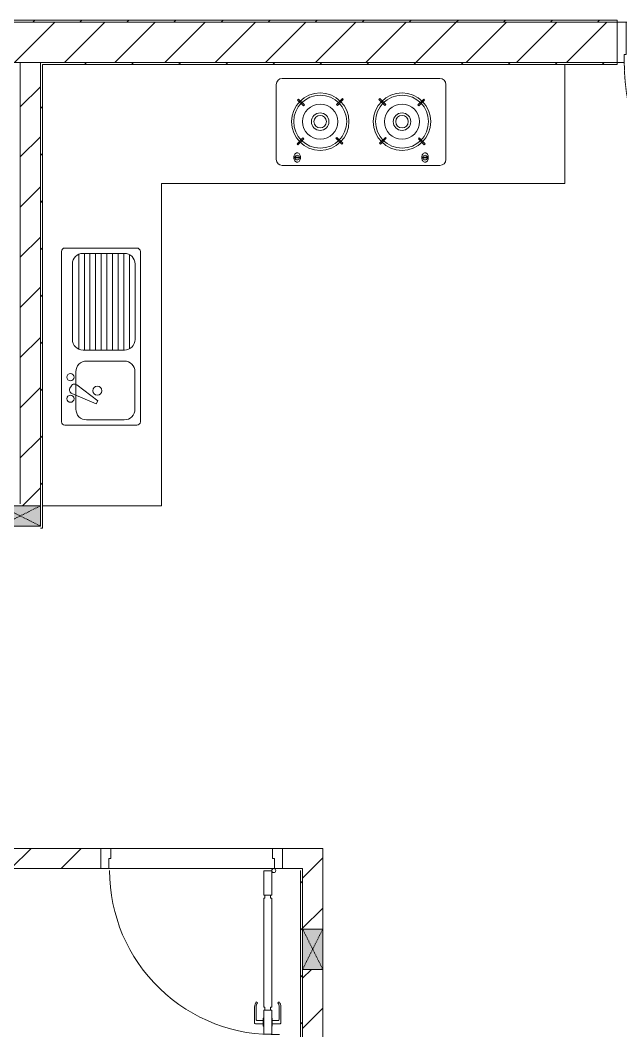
# Model space of a CAD drawing. Header units: millimetres. Extents: x 5356 to 209803, y -16346 to 109894.
# Drawn here: x 87378 to 90355, y 28532 to 33547 of the extents above; entities that cross this region are included whole.
import ezdxf

# ---------------------------------------------------------------- set-up
doc = ezdxf.new("R2010")
doc.units = ezdxf.units.MM
for name, pattern in [('Dash', [6, 3, -3]), ('Grid Line', [22.225, 12.7, -3.175, 3.175, -3.175]), ('NET VAN', [1.06, 0.53, -0.53])]:
    doc.linetypes.add(name, pattern=pattern)
for name, color, linetype, lineweight in [('0-1', 7, 'Continuous', 5), ('A-DETL-GENF-1', 9, 'Continuous', 9), ('A-DETL-GENF-2', 9, 'NET VAN', 9), ('A-DOOR', 31, 'Continuous', 9), ('A-DOOR-1', 9, 'Continuous', 9), ('A-DOOR-FRAM', 31, 'Continuous', 9), ('A-FLOR-1', 9, 'Continuous', 9), ('A-WALL', 113, 'Continuous', 9), ('A-WALL-1', 253, 'Continuous', 18), ('A-WALL-2', 9, 'Continuous', 9), ('A-WALL-3', 113, 'Continuous', 18), ('A-WALL-PATT-1', 10, 'Continuous', 9), ('A-WALL-PATT-2', 9, 'Continuous', 9), ('A-WALL-PATT-3', 111, 'Continuous', 9), ('I-FURN', 30, 'Continuous', 9), ('I-FURN-1', 9, 'Continuous', 9), ('I-WALL-1', 253, 'Continuous', 18), ('I-WALL-3', 2, 'Continuous', 18), ('S-COLS-2', 253, 'Continuous', 18), ('S-COLS-3', 9, 'Continuous', 9), ('S-COLS-HDLN-1', 9, 'Dash', 9), ('S-GRID-1', 1, 'Grid Line', 9)]:
    doc.layers.add(name, color=color, linetype=linetype, lineweight=lineweight)
pattern_1 = [(45, (0, 0), (-124.4508, 124.4508), [])]
pattern_2 = [(45, (0, 0), (-116.67262, 116.67262), [])]

# ---------------------------------------------------------------- blocks, each defined once
blk = doc.blocks.new('HE BEP B_ - HE BEP B_-440115-TKCS_MB ĐỊNH VỊ MỐC TỌA ĐỘ CÔNG TRÌNH')
at = {"layer": 'I-FURN'}
for p, q in [((599.3, 521.3), (1380.9, 521.3)), ((569.3, 491.3), (569.3, 119.3)), ((1410.9, 491.3), (1410.9, 119.3)), ((679.8, 418.4), (675.4, 414)), ((675.4, 414), (704.6, 384.9)), ((709, 389.3), (679.8, 418.4)), ((897.4, 421.2), (868.3, 392)), ((872.7, 387.6), (901.8, 416.8)), ((901.8, 416.8), (897.4, 421.2)), ((1078.5, 416.8), (1082.9, 421.2)), ((1107.6, 387.6), (1078.5, 416.8)), ((1082.9, 421.2), (1112, 392)), ((1271.3, 389.3), (1300.4, 418.4)), ((1304.8, 414), (1275.7, 384.9)), ((1300.4, 418.4), (1304.8, 414)), ((704.6, 384.9), (709, 389.3)), ((868.3, 392), (872.7, 387.6)), ((1112, 392), (1107.6, 387.6)), ((1275.7, 384.9), (1271.3, 389.3)), ((672.7, 196.4), (701.8, 225.6)), ((706.2, 221.2), (677.1, 192.1)), ((701.8, 225.6), (706.2, 221.2)), ((865.5, 223.9), (869.9, 228.3)), ((894.6, 194.8), (865.5, 223.9)), ((869.9, 228.3), (899, 199.2)), ((1110.3, 228.3), (1081.2, 199.2)), ((1085.6, 194.8), (1114.7, 223.9)), ((1114.7, 223.9), (1110.3, 228.3)), ((1278.4, 225.6), (1274, 221.2)), ((1274, 221.2), (1303.2, 192.1)), ((1307.6, 196.4), (1278.4, 225.6)), ((677.1, 192.1), (672.7, 196.4)), ((899, 199.2), (894.6, 194.8)), ((1081.2, 199.2), (1085.6, 194.8)), ((1303.2, 192.1), (1307.6, 196.4)), ((656.9, 130.4), (656.9, 126.5)), ((689.4, 130.4), (656.9, 130.4)), ((656.9, 126.5), (689.4, 126.5)), ((689.4, 126.5), (689.4, 130.4)), ((1290.8, 126.5), (1290.8, 130.4)), ((1290.8, 130.4), (1323.3, 130.4)), ((1323.3, 126.5), (1290.8, 126.5)), ((1323.3, 130.4), (1323.3, 126.5)), ((599.3, 89.3), (1380.9, 89.3))]:
    blk.add_line(p, q, dxfattribs=at)
for centre, radius in [((787.2, 306.6), 142.6), ((787.2, 306.6), 131.3), ((1193, 306.6), 142.6), ((1193, 306.6), 131.3), ((787.2, 306.6), 87.2), ((1193, 306.6), 87.2), ((787.2, 306.6), 43.6), ((787.2, 306.6), 30.9), ((1193, 306.6), 43.6), ((1193, 306.6), 30.9)]:
    blk.add_circle(centre, radius, dxfattribs=at)
for centre, radius, start, end in [((599.3, 491.3), 30, 90, 180), ((1380.9, 491.3), 30, 0, 90), ((676.6, 135), 18.1, 120.7976, 145.204), ((673.2, 140.7), 11.5, 90, 120.7976), ((673.2, 140.7), 11.5, 59.2024, 90), ((669.8, 135), 18.1, 34.796, 59.2024), ((1310.5, 135), 18.1, 120.7976, 145.204), ((1307.1, 140.7), 11.5, 90, 120.7976), ((1307.1, 140.7), 11.5, 59.2024, 90), ((1303.7, 135), 18.1, 34.796, 59.2024), ((599.3, 119.3), 30, 180, 270), ((690.4, 128.8), 33.5, 163.9419, 180), ((690.4, 128.8), 33.5, 180, 196.0581), ((681.9, 131.3), 24.7, 145.204, 163.9419), ((681.9, 126.4), 24.7, 196.0581, 214.796), ((673.1, 128.4), 11.6, 9.9102, 170.0898), ((673.1, 128.4), 11.6, 189.7177, 350.2823), ((676.6, 122.6), 18.1, 214.796, 239.2024), ((673.2, 116.9), 11.5, 239.2024, 270), ((673.2, 116.9), 11.5, 270, 300.7976), ((669.8, 122.6), 18.1, 300.7976, 325.204), ((664.4, 131.3), 24.7, 16.0581, 34.796), ((664.4, 126.4), 24.7, 325.204, 343.9419), ((655.9, 128.8), 33.5, 0, 16.0581), ((655.9, 128.8), 33.5, 343.9419, 0), ((1324.3, 128.8), 33.5, 163.9419, 180), ((1324.3, 128.8), 33.5, 180, 196.0581), ((1315.8, 131.3), 24.7, 145.204, 163.9419), ((1315.8, 126.4), 24.7, 196.0581, 214.796), ((1310.5, 122.6), 18.1, 214.796, 239.2024), ((1307.2, 128.4), 11.6, 9.9102, 170.0898), ((1307.2, 128.4), 11.6, 189.7177, 350.2823), ((1307.1, 116.9), 11.5, 239.2024, 270), ((1307.1, 116.9), 11.5, 270, 300.7976), ((1303.7, 122.6), 18.1, 300.7976, 325.204), ((1298.3, 131.3), 24.7, 16.0581, 34.796), ((1298.3, 126.4), 24.7, 325.204, 343.9419), ((1289.8, 128.8), 33.5, 0, 16.0581), ((1289.8, 128.8), 33.5, 343.9419, 0), ((1380.9, 119.3), 30, 270, 0)]:
    blk.add_arc(centre, radius, start, end, dxfattribs=at)
at = {"layer": 'I-FURN-1'}
for p, q in [((2000, 590), (2000, 0)), ((2000, 0), (2000, 590)), ((2000, 0), (0, 0)), ((0, 0), (2000, 0)), ((0, 0), (0, -1600)), ((0, 0), (0, -1600)), ((-495.6, -337.9), (-495.6, -1182.5)), ((-121.9, -320.4), (-478.1, -320.4)), ((-388, -347.1), (-183.5, -347.1)), ((-382.2, -347.1), (-382.2, -827.2)), ((-354.2, -347.1), (-354.2, -827.2)), ((-326.2, -347.1), (-326.2, -827.2)), ((-298.2, -347.1), (-298.2, -827.2)), ((-270.2, -347.1), (-270.2, -827.2)), ((-242.2, -347.1), (-242.2, -827.2)), ((-214.2, -347.1), (-214.2, -827.2)), ((-186.2, -347.1), (-186.2, -827.2)), ((-104.4, -1182.5), (-104.4, -337.9)), ((-441.3, -773.8), (-441.3, -400.4)), ((-410.2, -351.9), (-410.2, -822.3)), ((-158.2, -353.5), (-158.2, -820.8)), ((-130.2, -400.4), (-130.2, -773.8)), ((-183.5, -827.2), (-388, -827.2)), ((-371.1, -881.2), (-184.4, -881.2)), ((-424.5, -1120), (-424.5, -934.5)), ((-131.1, -934.5), (-131.1, -1120)), ((-314.6, -1078.3), (-419.7, -999.4)), ((-453.5, -1016.6), (-446.4, -1004.2)), ((-444.4, -1042.1), (-323.5, -1093.7)), ((-323.5, -1093.7), (-314.6, -1078.3)), ((-478.1, -1200), (-121.9, -1200)), ((-184.4, -1173.3), (-371.1, -1173.3)), ((0, -1600), (-590, -1600)), ((0, -1600), (-590, -1600))]:
    blk.add_line(p, q, dxfattribs=at)
for centre, radius in [((-451.1, -961.5), 17.8), ((-451.1, -1068.2), 17.8), ((-317.8, -1028.4), 22.2)]:
    blk.add_circle(centre, radius, dxfattribs=at)
for centre, radius, start, end in [((-478.1, -337.9), 17.5, 90, 180), ((-388, -400.4), 53.3, 90, 180), ((-183.5, -400.4), 53.3, 0, 90), ((-121.9, -337.9), 17.5, 360, 90), ((-388, -773.8), 53.3, 180, 270), ((-183.5, -773.8), 53.3, 270, 0), ((-371.1, -934.5), 53.3, 90, 180), ((-184.4, -934.5), 53.3, 0, 90), ((-431, -1013.1), 17.8, 50.5382, 150.0479), ((-438.1, -1025.5), 17.8, 150.0479, 249.4621), ((-371.1, -1120), 53.3, 180, 270), ((-184.4, -1120), 53.3, 270, 0), ((-478.1, -1182.5), 17.5, 180, 270), ((-121.9, -1182.5), 17.5, 270, 360)]:
    blk.add_arc(centre, radius, start, end, dxfattribs=at)
blk = doc.blocks.new('DOOR_CW_01 CANH MO-PANEL KINH - DIW_01-900x2200-CỬA GỖ VÂN LAMINATE-553393-TKCS_MB ĐỊNH VỊ MỐC TỌA ĐỘ CÔNG TRÌNH')
at = {"layer": 'A-DETL-GENF-1'}
for p, q in [((-397, 872), (-357, 872)), ((-397, 752), (-397, 872)), ((-357, 872), (-357, 752)), ((-442, 737), (-442, 816.5)), ((-399, 820.5), (-438, 820.5)), ((-399, 803.5), (-430, 803.5)), ((-399, 831.8), (-397, 831.8)), ((-399, 792.2), (-399, 831.8)), ((-397, 792.2), (-397, 831.8)), ((-357, 792.2), (-357, 831.8)), ((-355, 831.8), (-357, 831.8)), ((-355, 792.2), (-355, 831.8)), ((-355, 820.5), (-316, 820.5)), ((-355, 803.5), (-324, 803.5)), ((-312, 737), (-312, 816.5)), ((-434, 799.5), (-434, 737)), ((-397, 792.2), (-399, 792.2)), ((-357, 792.2), (-355, 792.2)), ((-320, 799.5), (-320, 737)), ((-433.9, 711.2), (-427.3, 715.8)), ((-357, 752), (-397, 752)), ((-397, 738), (-391, 738)), ((-397, 738), (-397, 196)), ((-363, 752), (-391, 752)), ((-391, 752), (-391, 738)), ((-363, 738), (-363, 752)), ((-357, 738), (-363, 738)), ((-357, 196), (-357, 738)), ((-320.1, 711.2), (-326.7, 715.8)), ((-397, 196), (-391, 196)), ((-357, 182), (-397, 182)), ((-397, 182), (-397, 62)), ((-391, 196), (-391, 182)), ((-391, 182), (-363, 182)), ((-357, 196), (-363, 196)), ((-363, 182), (-363, 196)), ((-357, 62), (-357, 182)), ((-397, 62), (-357, 62))]:
    blk.add_line(p, q, dxfattribs=at)
blk.add_circle((-407, 60), 10, dxfattribs=at)
for centre, radius, start, end in [((-407, 60), 814, 360, 92), ((-438, 816.5), 4, 90, 180), ((-430, 799.5), 4, 90, 180), ((-324, 799.5), 4, 360, 90), ((-316, 816.5), 4, 0, 90), ((-397, 737), 45, 180, 215), ((-397, 737), 37, 180, 215), ((-357, 737), 37, 325, 0), ((-357, 737), 45, 325, 0)]:
    blk.add_arc(centre, radius, start, end, dxfattribs=at)
at = {"layer": 'A-DOOR-1'}
for p, q in [((-410, 50), (-450, 50)), ((-450, 50), (-450, -50)), ((-410, 0), (-410, 50)), ((-400, 0), (-410, 0)), ((-407, 50), (-382, 50)), ((-400, -50), (-400, 0)), ((410, 0), (400, 0)), ((400, 0), (400, -50)), ((450, 50), (410, 50)), ((410, 50), (410, 0)), ((450, -50), (450, 50)), ((-450, -50), (-400, -50)), ((400, -50), (450, -50))]:
    blk.add_line(p, q, dxfattribs=at)
blk = doc.blocks.new('G1_SOF - BO TRU - 100x200-V65-TKCS_MB ĐỊNH VỊ MỐC TỌA ĐỘ CÔNG TRÌNH')
at = {"layer": 'S-COLS-3'}
blk.add_hatch(color=256, dxfattribs=at).paths.add_polyline_path([(50, 100), (-50, 100), (-50, -100), (50, -100)])
at = {"layer": 'S-COLS-2'}
for p, q in [((-50, 100), (-50, -100)), ((50, -100), (50, 100)), ((-50, -100), (50, -100))]:
    blk.add_line(p, q, dxfattribs=at)
at = {"layer": 'S-COLS-HDLN-1'}
for p, q in [((50, 100), (-50, -100)), ((-50, 100), (50, -100))]:
    blk.add_line(p, q, dxfattribs=at)
blk = doc.blocks.new('G1_SOF - BO TRU - 100x200-V63-TKCS_MB ĐỊNH VỊ MỐC TỌA ĐỘ CÔNG TRÌNH')
at = {"layer": 'S-COLS-3'}
blk.add_hatch(color=256, dxfattribs=at).paths.add_polyline_path([(50, -100), (50, 100), (-50, 100), (-50, -100)])
at = {"layer": 'S-COLS-2'}
for p, q in [((50, 100), (-50, 100)), ((-50, 100), (-50, -100)), ((50, -100), (50, 100)), ((-50, -100), (50, -100))]:
    blk.add_line(p, q, dxfattribs=at)
at = {"layer": 'S-COLS-HDLN-1'}
for p, q in [((50, 100), (-50, -100)), ((-50, 100), (50, -100))]:
    blk.add_line(p, q, dxfattribs=at)
blk = doc.blocks.new('NCV_TKTC_TANG 1_rvt-1-TKCS_MB ĐỊNH VỊ MỐC TỌA ĐỘ CÔNG TRÌNH')
at = {"layer": 'A-WALL-PATT-1'}
h = blk.add_hatch(dxfattribs=at)
h.set_pattern_fill('FP_2', color=256, style=0, pattern_type=2)
h.set_pattern_definition(pattern_1)
h.paths.add_polyline_path([(87377.6, 31136.9), (87477.6, 31136.9), (87477.6, 33336.9), (87377.6, 33336.9), (87377.6, 31146.9)])
h = blk.add_hatch(dxfattribs=at)
h.set_pattern_fill('FP_2', color=256, style=0, pattern_type=2)
h.set_pattern_definition(pattern_1)
h.paths.add_polyline_path([(86387.6, 29336.9), (87777.6, 29336.9), (87777.6, 29436.9), (86377.6, 29436.9), (86377.6, 29336.9)])
h.paths.add_polyline_path([(88767.6, 29336.9), (88877.6, 29336.9), (88877.6, 29436.9), (88677.6, 29436.9), (88677.6, 29336.9)])
h = blk.add_hatch(dxfattribs=at)
h.set_pattern_fill('FP_2', color=256, style=0, pattern_type=2)
h.set_pattern_definition(pattern_1)
h.paths.add_polyline_path([(88877.6, 24736.9), (88877.6, 28836.9), (88777.6, 28836.9), (88777.6, 24736.9)])
h.paths.add_polyline_path([(88777.6, 29036.9), (88877.6, 29036.9), (88877.6, 29336.9), (88777.6, 29336.9)])
at = {"layer": 'A-WALL-PATT-2'}
h = blk.add_hatch(dxfattribs=at)
h.set_pattern_fill('FP_3', color=256, style=0, pattern_type=2)
h.set_pattern_definition(pattern_2)
h.paths.add_polyline_path([(90337.6, 33326.9), (90337.6, 33336.9), (87477.6, 33336.9), (87477.6, 33326.9), (90328.8, 33326.9)])
h.paths.add_polyline_path([(91527.6, 33326.9), (91527.6, 33336.9), (91427.6, 33336.9), (91427.6, 33326.9), (91517.6, 33326.9)])
h = blk.add_hatch(dxfattribs=at)
h.set_pattern_fill('FP_3', color=256, style=0, pattern_type=2)
h.set_pattern_definition(pattern_2)
h.paths.add_polyline_path([(87487.6, 31026.9), (87487.6, 33326.9), (87477.6, 33326.9), (87477.6, 31026.9)])
h = blk.add_hatch(dxfattribs=at)
h.set_pattern_fill('FP_3', color=256, style=0, pattern_type=2)
h.set_pattern_definition(pattern_2)
h.paths.add_polyline_path([(88767.6, 24736.9), (88777.6, 24736.9), (88777.6, 29336.9), (88767.6, 29336.9), (88767.6, 24746.9)])
at = {"layer": 'A-FLOR-1'}
for p, q in [((87827.6, 29436.9), (88627.6, 29436.9)), ((88637.6, 29336.9), (87817.6, 29336.9))]:
    blk.add_line(p, q, dxfattribs=at)
at = {"layer": 'A-WALL-1'}
for p, q in [((87477.6, 33336.9), (87377.6, 33336.9)), ((87377.6, 33336.9), (87377.6, 31146.9)), ((87477.6, 31136.9), (87477.6, 33336.9)), ((88877.6, 29336.9), (88877.6, 29436.9)), ((88767.6, 29336.9), (88777.6, 29336.9)), ((88777.6, 29336.9), (88777.6, 29036.9)), ((88877.6, 29036.9), (88877.6, 29336.9)), ((88777.6, 28836.9), (88777.6, 24736.9)), ((88877.6, 24736.9), (88877.6, 28836.9))]:
    blk.add_line(p, q, dxfattribs=at)
at = {"layer": 'A-WALL-2'}
for p, q in [((87777.6, 29436.9), (86377.6, 29436.9)), ((87827.6, 29436.9), (88627.6, 29436.9)), ((88877.6, 29436.9), (88677.6, 29436.9)), ((86387.6, 29336.9), (87777.6, 29336.9)), ((88637.6, 29336.9), (87817.6, 29336.9)), ((88677.6, 29336.9), (88767.6, 29336.9))]:
    blk.add_line(p, q, dxfattribs=at)
at = {"layer": 'I-WALL-1'}
for p, q in [((90337.6, 33336.9), (87477.6, 33336.9)), ((87477.6, 33336.9), (87477.6, 33326.9)), ((87477.6, 33326.9), (87477.6, 31136.9)), ((87487.6, 33326.9), (90337.6, 33326.9)), ((87487.6, 31026.9), (87487.6, 33326.9)), ((90337.6, 33326.9), (90337.6, 33336.9)), ((87477.6, 31026.9), (87487.6, 31026.9)), ((88777.6, 29336.9), (88767.6, 29336.9)), ((88767.6, 29326.9), (88767.6, 24746.9)), ((88777.6, 29036.9), (88777.6, 29336.9)), ((88777.6, 24736.9), (88777.6, 28836.9))]:
    blk.add_line(p, q, dxfattribs=at)
at = {"layer": 'A-DOOR-1', "rotation": 180}
blk.add_blockref('DOOR_CW_01 CANH MO-PANEL KINH - DIW_01-900x2200-CỬA GỖ VÂN LAMINATE-553393-TKCS_MB ĐỊNH VỊ MỐC TỌA ĐỘ CÔNG TRÌNH', (88227.6, 29386.9), dxfattribs=at)
at = {"layer": 'I-FURN-1'}
blk.add_blockref('HE BEP B_ - HE BEP B_-440115-TKCS_MB ĐỊNH VỊ MỐC TỌA ĐỘ CÔNG TRÌNH', (88077.6, 32736.9), dxfattribs=at)
at = {"layer": 'S-COLS-3'}
for name, p, rotation in [('G1_SOF - BO TRU - 100x200-V65-TKCS_MB ĐỊNH VỊ MỐC TỌA ĐỘ CÔNG TRÌNH', (87377.6, 31086.9), 89.9999999999993), ('G1_SOF - BO TRU - 100x200-V63-TKCS_MB ĐỊNH VỊ MỐC TỌA ĐỘ CÔNG TRÌNH', (88827.6, 28936.9), 180)]:
    blk.add_blockref(name, p, dxfattribs=dict(at, rotation=rotation))
blk = doc.blocks.new('FD_05 - FD_05-1000x2200mm-835433-TKCS_MB ĐỊNH VỊ MỐC TỌA ĐỘ CÔNG TRÌNH')
at = {"layer": 'A-DETL-GENF-2'}
for p, q in [((510, -100), (470, -100)), ((470, -100), (470, -1120)), ((510, -1120), (510, -100)), ((470, -1120), (510, -1120))]:
    blk.add_line(p, q, dxfattribs=at)
blk.add_arc((510, -100), 1020, 180, 267.7525, dxfattribs=at)
at = {"layer": 'A-DOOR-FRAM'}
for p, q in [((-545, 100), (-500, 100)), ((-545, -100), (-545, 100)), ((-500, 100), (-500, -60)), ((500, 100), (545, 100)), ((500, -60), (500, 100)), ((545, 100), (545, -100)), ((-510, -100), (-545, -100)), ((-500, -60), (-510, -60)), ((-510, -60), (-510, -100)), ((510, -60), (500, -60)), ((510, -100), (510, -60)), ((545, -100), (510, -100))]:
    blk.add_line(p, q, dxfattribs=at)

msp = doc.modelspace()

# ---------------------------------------------------------------- hatches: boundary and pattern name
at = {"layer": 'A-WALL-PATT-3'}
h = msp.add_hatch(dxfattribs=at)
h.set_pattern_fill('FP_8', color=256, style=0, pattern_type=2)
h.set_pattern_definition(pattern_2)
h.paths.add_polyline_path([(101367.6, 33536.9), (104202.6, 33536.9), (104202.6, 33546.9), (101367.6, 33546.9)])
h.paths.add_polyline_path([(86652.3, 33536.9), (90337.6, 33536.9), (90337.6, 33546.9), (85247.6, 33546.9), (85247.6, 33536.9), (86455.5, 33536.9)])
h.paths.add_polyline_path([(100277.6, 33536.9), (100277.6, 33546.9), (93167.6, 33546.9), (93167.6, 33536.9), (100127.6, 33536.9)])
h.paths.add_polyline_path([(83327.6, 33536.9), (84257.6, 33536.9), (84255.4, 33546.9), (83317.6, 33546.9), (83317.6, 33536.9)])
h.paths.add_polyline_path([(91577.6, 33536.9), (92077.6, 33536.9), (92075.4, 33546.9), (91427.6, 33546.9), (91427.6, 33536.9)])
h = msp.add_hatch(dxfattribs=at)
h.set_pattern_fill('FP_1', color=256, style=0, pattern_type=2)
h.set_pattern_definition(pattern_1)
h.paths.add_polyline_path([(90086.8, 33336.9), (90337.6, 33336.9), (90337.6, 33536.9), (86852.3, 33536.9), (86852.3, 33336.9), (87665.9, 33336.9)])
h.paths.add_polyline_path([(86152.9, 33336.9), (86652.3, 33336.9), (86652.3, 33536.9), (85247.6, 33536.9), (85247.6, 33336.9), (85877.6, 33336.9)])
h.paths.add_polyline_path([(91577.6, 33336.9), (91577.6, 33536.9), (91427.6, 33536.9), (91427.6, 33336.9)])
h.paths.add_polyline_path([(83777.6, 33336.9), (84257.6, 33336.9), (84257.6, 33536.9), (83777.6, 33536.9), (83777.6, 33376.9)])

# ---------------------------------------------------------------- linework, layer by layer
at = {"layer": 'A-WALL'}
for p, q in [((90337.6, 33536.9), (86852.3, 33536.9)), ((86852.3, 33536.9), (90337.6, 33536.9))]:
    msp.add_line(p, q, dxfattribs=at)
at = {"layer": 'A-WALL-3'}
msp.add_line((86852.3, 33336.9), (90337.6, 33336.9), dxfattribs=at)
at = {"layer": 'I-WALL-3'}
for p, q in [((90337.6, 33546.9), (85247.6, 33546.9)), ((90337.6, 33536.9), (90337.6, 33546.9))]:
    msp.add_line(p, q, dxfattribs=at)
at = {"layer": 'S-GRID-1'}
msp.add_line((131551.8, 33536.9), (29351.8, 33536.9), dxfattribs=at)

# ---------------------------------------------------------------- block references
at = {"layer": '0-1'}
msp.add_blockref('NCV_TKTC_TANG 1_rvt-1-TKCS_MB ĐỊNH VỊ MỐC TỌA ĐỘ CÔNG TRÌNH', (0, 0), dxfattribs=at)
at = {"layer": 'A-DOOR'}
msp.add_blockref('FD_05 - FD_05-1000x2200mm-835433-TKCS_MB ĐỊNH VỊ MỐC TỌA ĐỘ CÔNG TRÌNH', (90882.6, 33436.9), dxfattribs=at)

doc.saveas('drawing.dxf')
